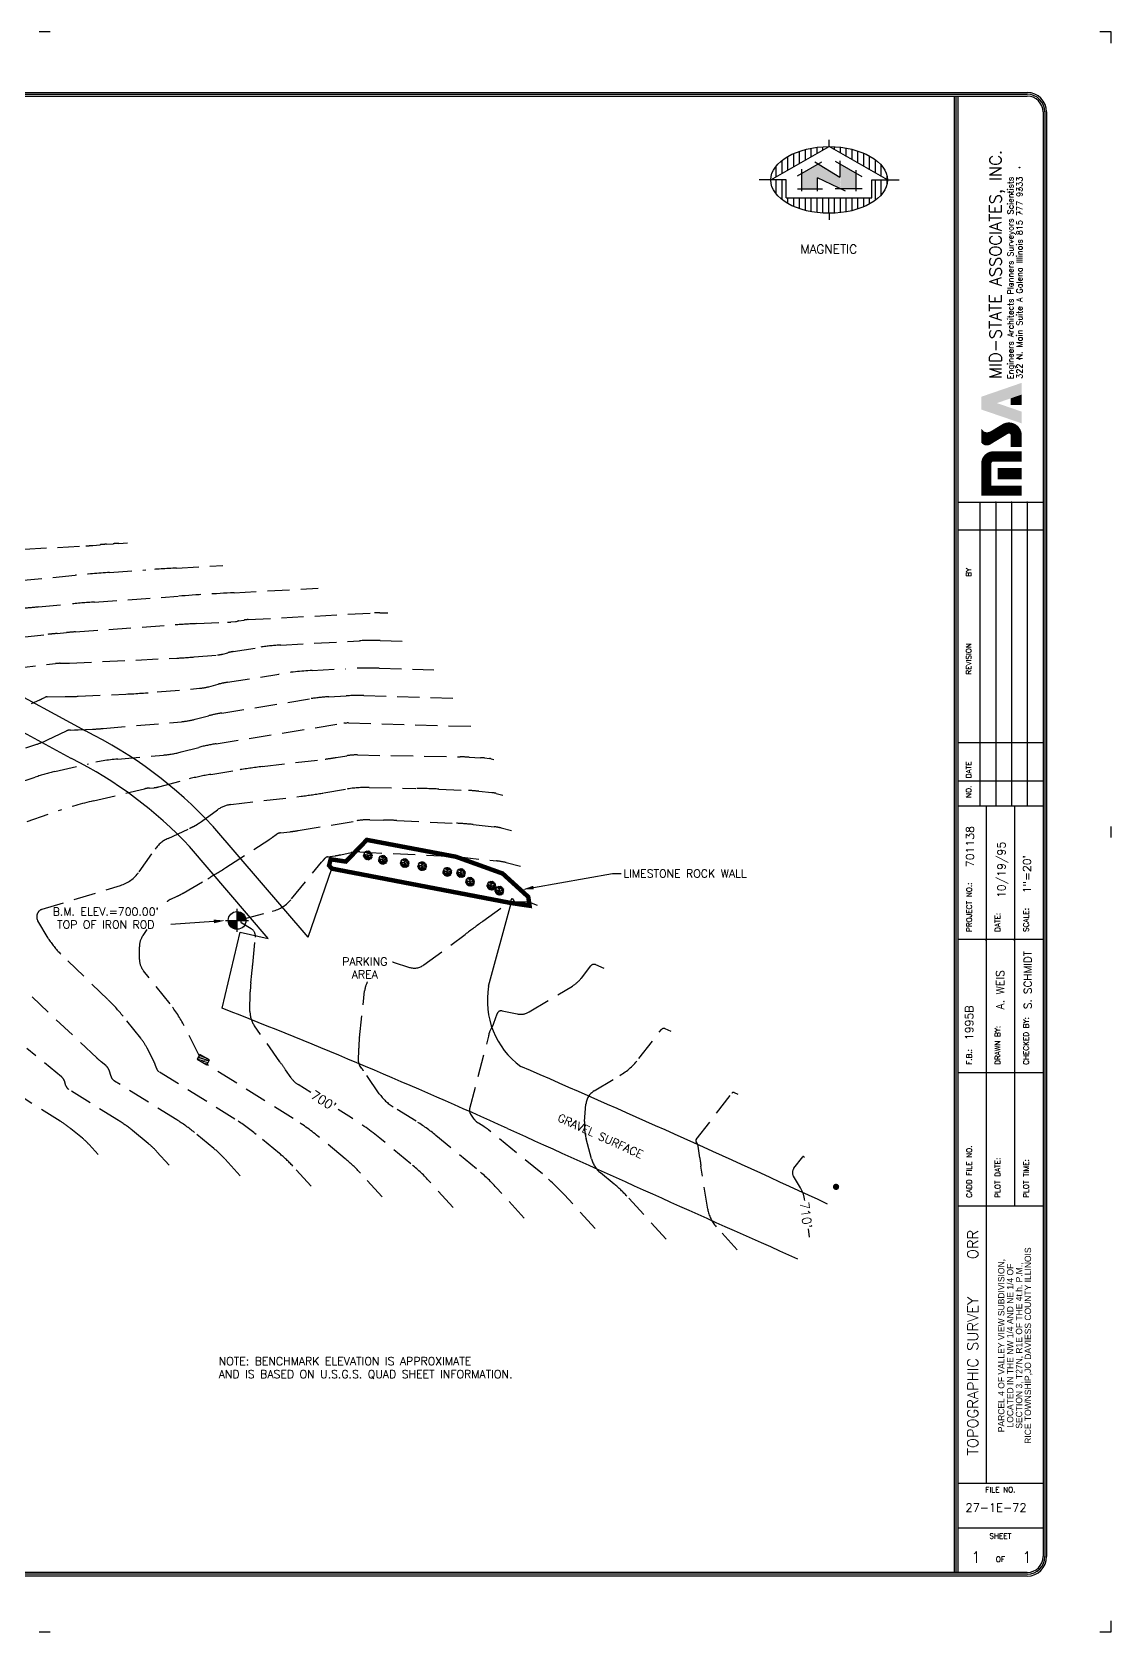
# Model space of a CAD drawing. Extents: x 4717 to 5197, y 4840 to 5200.
# Drawn here: x 4953.8 to 5196.7, y 4839.9 to 5199.9 of the extents above; entities that cross this region are included whole.
import ezdxf
from ezdxf.enums import TextEntityAlignment as Align

# ---------------------------------------------------------------- set-up
doc = ezdxf.new("R2010")
doc.units = 0
doc.header["$LTSCALE"] = 10
doc.header["$MEASUREMENT"] = 0
doc.linetypes.add('DASHED', pattern=[0.75, 0.5, -0.25])
doc.layers.get('0').update_dxf_attribs({"linetype": 'CONTINUOUS'})
for name, color, linetype in [('BORDER', 6, 'CONTINUOUS'), ('CONT-HGH', 6, 'DASHED'), ('CONT-NML', 1, 'DASHED'), ('DIM', 2, 'CONTINUOUS'), ('FILL', 5, 'CONTINUOUS'), ('OBJECT', 3, 'CONTINUOUS'), ('ROAD', 2, 'CONTINUOUS'), ('T100', 2, 'CONTINUOUS'), ('T140', 3, 'CONTINUOUS'), ('T60', 1, 'CONTINUOUS'), ('THIN', 1, 'CONTINUOUS'), ('TREE', 3, 'CONTINUOUS'), ('UTIL', 1, 'CONTINUOUS')]:
    doc.layers.add(name, color=color, linetype=linetype)
doc.styles.add('DE-LD', font='DE-LD', dxfattribs={"height": 2})
doc.styles.add('ROMANC', font='ROMANC')
doc.styles.add('ROMAND', font='romand', dxfattribs={"height": 2})
doc.styles.add('T100', font='ROMANS', dxfattribs={"height": 1.8})
doc.styles.add('T140', font='ROMANS', dxfattribs={"height": 2.5})
doc.styles.add('T175', font='ROMANS', dxfattribs={"height": 3})
doc.styles.add('T60', font='ROMANS', dxfattribs={"height": 1.2})

# ---------------------------------------------------------------- blocks, each defined once
blk = doc.blocks.new('IR')
at = {"const_width": 0.375}
for points in [[(-0.124909, 0.1302, 1.000034), (0.124918, -0.130191, 0.559633)], [(-0.133359, 0.121923, -1.000034), (0.121814, -0.133232, -0.559633)]]:
    blk.add_lwpolyline(points, format="xyb", dxfattribs=at)
blk = doc.blocks.new('POINT')
blk.add_point((0, 0))
blk = doc.blocks.new('SHRUB4')
for p, q in [((-0.093, -0.008), (-0.102, 0.004)), ((-0.087, 0.018), (-0.1, 0.014)), ((-0.079, 0.01), (-0.097, 0.029)), ((-0.08, 0.048), (-0.094, 0.044)), ((-0.068, 0.04), (-0.088, 0.057)), ((-0.03, 0.06), (-0.081, 0.069)), ((-0.06, 0.019), (-0.079, 0.01)), ((-0.073, 0.024), (-0.068, 0.04)), ((-0.002, 0.001), (-0.073, 0.024)), ((-0.042, 0.075), (-0.07, 0.078)), ((-0.05, 0.003), (-0.068, 0.008)), ((-0.04, 0.012), (-0.064, -0.014)), ((-0.042, 0.075), (-0.044, 0.095)), ((-0.033, 0.083), (-0.042, 0.075)), ((-0.033, 0.083), (-0.015, 0.104)), ((-0.033, 0.083), (-0.032, 0.098)), ((-0.004, 0.069), (-0.033, 0.083)), ((-0.031, 0.062), (-0.032, 0.075)), ((-0.031, 0.061), (-0.004, 0.069)), ((0.004, 0.042), (-0.03, 0.06)), ((-0.022, 0.008), (-0.03, 0.025)), ((-0.002, 0.001), (-0.028, -0.046)), ((-0.018, 0.078), (-0.013, 0.09)), ((-0.006, 0.084), (-0.004, 0.104)), ((0.01, 0.087), (-0.006, 0.084)), ((-0.003, 0.07), (0.013, 0.062)), ((-0.001, 0.002), (0.004, 0.042)), ((-0.001, 0.002), (0.048, 0.007)), ((-0.001, 0), (0.038, -0.067)), ((0.004, 0.042), (0.001, 0.055)), ((0.004, 0.087), (0.002, 0.105)), ((0.004, 0.042), (0.03, 0.054)), ((0.015, 0.094), (0.01, 0.104)), ((0.011, 0.087), (0.023, 0.103)), ((0.013, 0.062), (0.011, 0.087)), ((0.015, 0.063), (0.024, 0.071)), ((0.024, 0.071), (0.02, 0.083)), ((0.03, 0.079), (0.025, 0.101)), ((0.03, 0.054), (0.033, 0.102)), ((0.03, 0.055), (0.044, 0.042)), ((0.031, 0.073), (0.048, 0.064)), ((0.039, 0.006), (0.052, 0.024)), ((0.041, 0.085), (0.04, 0.098)), ((0.04, 0.084), (0.051, 0.091)), ((0.04, 0.07), (0.04, 0.084)), ((0.048, 0.064), (0.056, 0.077)), ((0.048, 0.007), (0.061, 0.017)), ((0.048, 0.007), (0.061, -0.005)), ((0.055, 0.078), (0.059, 0.089)), ((0.056, 0.077), (0.068, 0.078)), ((0.061, 0.017), (0.064, 0.027)), ((0.061, 0.017), (0.07, 0.011)), ((0.061, -0.005), (0.081, 0.002)), ((0.064, 0.027), (0.069, 0.042)), ((0.064, 0.028), (0.076, 0.024)), ((0.068, 0.055), (0.076, 0.07)), ((0.069, 0.043), (0.068, 0.055)), ((0.069, 0.056), (0.087, 0.057)), ((0.069, 0.042), (0.086, 0.041)), ((0.07, 0.011), (0.087, 0.014)), ((0.076, 0.024), (0.086, 0.031)), ((0.081, 0.002), (0.102, -0.011)), ((0.086, 0.041), (0.09, 0.052)), ((0.086, 0.041), (0.096, 0.038)), ((0.086, 0.031), (0.1, 0.028)), ((0.087, 0.014), (0.1, 0.02)), ((0.087, 0.014), (0.089, 0.006)), ((0.089, 0.006), (0.102, 0.003)), ((-0.089, -0.014), (-0.102, -0.01)), ((-0.097, -0.002), (-0.101, -0.003)), ((-0.087, -0.015), (-0.097, -0.029)), ((-0.087, -0.038), (-0.097, -0.036)), ((-0.078, -0.002), (-0.093, -0.008)), ((-0.079, -0.028), (-0.09, -0.043)), ((-0.078, -0.029), (-0.089, -0.014)), ((-0.077, -0.052), (-0.086, -0.054)), ((-0.076, -0.052), (-0.079, -0.062)), ((-0.064, -0.012), (-0.078, -0.002)), ((-0.065, -0.013), (-0.078, -0.029)), ((-0.064, -0.014), (-0.077, -0.052)), ((-0.061, -0.067), (-0.071, -0.07)), ((-0.061, -0.068), (-0.065, -0.079)), ((-0.044, -0.039), (-0.061, -0.067)), ((-0.057, -0.078), (-0.061, -0.08)), ((-0.044, -0.081), (-0.057, -0.078)), ((-0.033, -0.064), (-0.051, -0.089)), ((-0.043, -0.058), (-0.049, -0.069)), ((-0.017, -0.026), (-0.044, -0.039)), ((-0.044, -0.039), (-0.043, -0.058)), ((-0.036, -0.087), (-0.044, -0.091)), ((-0.04, -0.074), (-0.033, -0.082)), ((-0.033, -0.082), (-0.036, -0.092)), ((-0.032, -0.034), (-0.033, -0.064)), ((-0.012, -0.081), (-0.033, -0.095)), ((-0.021, -0.069), (-0.028, -0.077)), ((-0.025, -0.04), (-0.008, -0.058)), ((-0.015, -0.052), (-0.022, -0.056)), ((-0.022, -0.056), (-0.021, -0.069)), ((-0.008, -0.058), (-0.016, -0.099)), ((-0.012, -0.022), (-0.008, -0.042)), ((-0.004, -0.078), (-0.006, -0.099)), ((0.023, -0.045), (-0.004, -0.078)), ((-0.003, -0.079), (0.021, -0.079)), ((0.009, -0.081), (0.001, -0.089)), ((0.001, -0.089), (0.011, -0.094)), ((0.011, -0.094), (0.008, -0.098)), ((0.012, -0.061), (0.018, -0.07)), ((0.017, -0.031), (0.038, -0.036)), ((0.025, -0.089), (0.018, -0.096)), ((0.021, -0.079), (0.03, -0.094)), ((0.022, -0.079), (0.033, -0.081)), ((0.03, -0.055), (0.025, -0.069)), ((0.025, -0.069), (0.047, -0.081)), ((0.033, -0.081), (0.044, -0.089)), ((0.035, -0.059), (0.052, -0.037)), ((0.045, -0.049), (0.047, -0.063)), ((0.047, -0.063), (0.059, -0.07)), ((0.047, -0.081), (0.053, -0.088)), ((0.051, -0.037), (0.06, -0.02)), ((0.052, -0.037), (0.086, -0.036)), ((0.059, -0.07), (0.059, -0.081)), ((0.06, -0.02), (0.071, -0.027)), ((0.069, -0.037), (0.065, -0.053)), ((0.065, -0.053), (0.072, -0.074)), ((0.067, -0.064), (0.081, -0.066)), ((0.068, -0.024), (0.076, -0.017)), ((0.086, -0.037), (0.095, -0.034)), ((0.086, -0.036), (0.088, -0.045)), ((0.094, -0.006), (0.103, -0.002))]:
    blk.add_line(p, q)
blk = doc.blocks.new('BM')
for p, q in [((-0.13, 0), (0.13, 0)), ((0, -0.13), (0, 0.13))]:
    blk.add_line(p, q)
at = {"const_width": 0.1}
for points in [[(-0.05, 0, 0.414214), (0, -0.05, 1)], [(0.05, 0, 0.414214), (0, 0.05, 1)]]:
    blk.add_lwpolyline(points, format="xyb", dxfattribs=at)
blk.add_circle((0, 0), 0.1)
blk = doc.blocks.new('*X33')
at = {"color": 0}
for p, q in [((695.98, 154.31), (695.98, 156.7)), ((696.73, 155.06), (696.73, 156.99)), ((697.48, 155.81), (697.48, 157.19)), ((698.23, 156.56), (698.23, 157.3)), ((698.98, 157.31), (698.98, 157.34)), ((699.73, 156.63), (699.73, 157.31)), ((700.48, 155.88), (700.48, 157.2)), ((701.23, 155.13), (701.23, 157.01)), ((701.98, 154.38), (701.98, 156.74)), ((702.73, 153.63), (702.73, 156.36)), ((692.98, 151.31), (692.98, 154.29)), ((693.73, 152.06), (693.73, 155.16)), ((694.48, 152.81), (694.48, 155.82)), ((695.23, 153.56), (695.23, 156.32)), ((703.48, 152.88), (703.48, 155.87)), ((704.23, 152.13), (704.23, 155.24)), ((704.98, 151.38), (704.98, 154.4)), ((692.23, 150.56), (692.23, 153.03)), ((705.73, 150.63), (705.73, 153.19)), ((706.48, 149.88), (706.48, 150.6)), ((692.23, 146.66), (692.23, 149.85)), ((692.98, 145.4), (692.98, 149.85)), ((704.98, 145.29), (704.98, 149.85)), ((705.73, 146.5), (705.73, 149.85)), ((706.48, 149.09), (706.48, 149.85)), ((693.73, 144.53), (693.73, 145.85)), ((694.48, 143.87), (694.48, 145.85)), ((695.23, 143.37), (695.23, 145.85)), ((695.98, 142.99), (695.98, 145.85)), ((696.73, 142.7), (696.73, 145.85)), ((697.48, 142.5), (697.48, 145.85)), ((698.23, 142.39), (698.23, 145.85)), ((698.98, 142.35), (698.98, 145.85)), ((699.73, 142.38), (699.73, 145.85)), ((700.48, 142.49), (700.48, 145.85)), ((701.23, 142.68), (701.23, 145.85)), ((701.98, 142.95), (701.98, 145.85)), ((702.73, 143.33), (702.73, 145.85)), ((703.48, 143.82), (703.48, 145.85)), ((704.23, 144.45), (704.23, 145.85))]:
    blk.add_line(p, q, dxfattribs=at)
blk = doc.blocks.new('NORTHO')
at = {"layer": 'FILL', "color": 4}
for p, q in [((0, 7.5), (0, 9)), ((-7.5, 0), (-9, 0)), ((7.5, 0), (9, 0)), ((0, -7.5), (0, -9))]:
    blk.add_line(p, q, dxfattribs=at)
at = {"layer": 'FILL', "color": 2}
for p, q in [((-7.5, 0), (0, 7.5)), ((7.5, 0), (0, 7.5)), ((4.26, 0.74), (0.84, 4.16)), ((1.38, 4.32), (1.38, 0.62)), ((-4.04, 0.96), (-0.95, 4.05)), ((-3.5, -2.51), (-3.5, 2.4)), ((-1.81, 4.09), (1.38, 0.62)), ((3.5, -2.51), (3.5, 2.2)), ((-1.5, -2.51), (-1.5, 0.5)), ((2.11, -2.51), (-1.5, 0.5)), ((-5.5, 0), (-7.5, 0)), ((-5.5, -4), (-5.5, 0)), ((-4.04, -2), (-0.85, -2)), ((4.26, -2), (0.8, -2)), ((5.5, 0), (7.5, 0)), ((5.5, -4), (5.5, 0)), ((-5.5, -4), (5.5, -4))]:
    blk.add_line(p, q, dxfattribs=at)
at = {"layer": 'FILL', "color": 4}
blk.add_circle((0, 0), 7.5, dxfattribs=at)
at = {"layer": 'FILL', "color": 2}
for points in [[(-3.5, -2), (-3.5, 1.5), (-1.5, -2), (-1.38, 3.62)], [(-1.5, 0.5), (-1.38, 3.62), (1.5, -2), (1.38, 0.62)], [(1.5, -2), (1.38, 3.62), (3.5, -2), (3.5, 1.5)]]:
    blk.add_solid(points, dxfattribs=at)
at = {"layer": 'FILL', "color": 1}
blk.add_blockref('*X33', (-699.02, -149.85), dxfattribs=at)
blk = doc.blocks.new('24X18STD')
at = {"layer": 'BORDER'}
for p, q in [((0.284, 17.1), (22.141, 17.1)), ((0.284, 17.08), (22.141, 17.08)), ((0.284, 17.06), (22.141, 17.06)), ((21.32, 17.06), (21.32, 0.45)), ((21.34, 17.06), (21.34, 0.45)), ((21.36, 17.06), (21.36, 0.45)), ((21.32, 16.881), (21.32, 0.629)), ((22.32, 16.881), (22.32, 0.629)), ((22.34, 16.881), (22.34, 0.629)), ((22.36, 16.881), (22.36, 0.629)), ((22.141, 0.45), (0.284, 0.45)), ((22.141, 0.43), (0.284, 0.43)), ((22.141, 0.41), (0.284, 0.41))]:
    blk.add_line(p, q, dxfattribs=at)
at = {"layer": 'BORDER', "color": 1}
for p, q in [((21.61, 12.492), (21.61, 9.076)), ((22.32, 1.45), (21.36, 1.45)), ((22.32, 0.95), (21.36, 0.95))]:
    blk.add_line(p, q, dxfattribs=at)
at = {"layer": 'BORDER'}
for centre, radius, start, end in [((22.141, 16.881), 0.219, 360, 90), ((22.141, 16.881), 0.199, 0, 90), ((22.141, 16.881), 0.179, 360, 90), ((22.141, 0.629), 0.219, 270, 0), ((22.141, 0.629), 0.199, 270, 0), ((22.141, 0.629), 0.179, 270, 0)]:
    blk.add_arc(centre, radius, start, end, dxfattribs=at)
at = {"layer": 'DIM', "color": 2}
for points, const_width in [([(22.018, 13.112), (22.018, 13.244, 0.583183), (21.893, 13.314), (21.693, 13.193, 0.198912)], 0.125), ([(21.645, 13.223, 0.230099), (21.761, 13.236, 0.230099)], 0.125), ([(21.712, 13.161, -0.422932), (21.645, 13.179, -0.422932)], 0.05), ([(22.08, 12.621), (21.682, 12.621), (21.682, 12.928, -0.414214), (21.76, 13.006, 0)], 0.115)]:
    blk.add_lwpolyline(points, format="xyb", dxfattribs=dict(at, const_width=const_width))
for points, const_width in [([(21.76, 13.006), (22.08, 13.006)], 0.115), ([(22.08, 12.812), (21.81, 12.812)], 0.125)]:
    blk.add_lwpolyline(points, dxfattribs=dict(at, const_width=const_width))
for points in [[(21.624, 13.667), (21.624, 13.677), (22.08, 13.702), (22.08, 13.834)], [(21.624, 13.667), (21.801, 13.606), (22.08, 13.702)], [(21.955, 13.659), (21.955, 13.585), (22.08, 13.702), (22.08, 13.585)], [(22.08, 13.702), (22.08, 13.834), (22.078, 13.833)], [(22.08, 13.51), (22.08, 13.378), (21.624, 13.667), (21.624, 13.534)], [(21.624, 13.295), (21.624, 13.295), (21.624, 13.322), (21.632, 13.308)], [(21.624, 13.322), (21.632, 13.308), (21.624, 13.296), (21.659, 13.285)], [(21.624, 13.164), (21.667, 13.282), (21.624, 13.295)]]:
    blk.add_solid(points, dxfattribs=at)
at = {"layer": 'OBJECT', "color": 1}
for p, q in [((21.36, 12.492), (22.32, 12.492)), ((21.36, 12.182), (22.32, 12.182)), ((21.36, 9.789), (22.32, 9.789)), ((21.36, 9.355), (22.32, 9.355)), ((21.36, 9.076), (22.32, 9.076)), ((21.36, 7.576), (22.32, 7.576)), ((21.36, 6.076), (22.32, 6.076)), ((21.36, 4.576), (22.32, 4.576))]:
    blk.add_line(p, q, dxfattribs=at)
at = {"layer": 'T60', "color": 1}
blk.add_line((21.788, 12.492), (21.788, 9.076), dxfattribs=at)
at = {"layer": 'T60'}
for p, q in [((21.965, 12.492), (21.965, 9.076)), ((22.143, 12.492), (22.143, 9.076)), ((21.68, 9.076), (21.68, 1.45)), ((22, 9.076), (22, 4.576))]:
    blk.add_line(p, q, dxfattribs=at)
for centre in [(22.055, 16.255), (21.967, 15.962), (22.055, 16.006), (22.055, 15.753), (21.967, 15.417), (21.967, 14.941), (22.055, 14.988), (22.055, 14.547), (21.967, 14.377), (22.055, 14.102)]:
    blk.add_circle(centre, 0.00414, dxfattribs=at)
at = {"layer": 'T60', "color": 1}
for p in [(21.788, 12.492), (21.965, 12.492), (22.143, 12.492), (21.68, 7.562), (22, 7.562)]:
    blk.add_point(p, dxfattribs=at)
at = {"layer": 'THIN'}
for p, q in [((11.148, 17.781), (11.022, 17.781)), ((23.085, 17.781), (22.96, 17.781)), ((23.085, 17.656), (23.085, 17.781)), ((23.085, 8.718), (23.085, 8.843)), ((23.085, -0.219), (23.085, -0.094)), ((11.022, -0.219), (11.148, -0.219)), ((22.96, -0.219), (23.085, -0.219))]:
    blk.add_line(p, q, dxfattribs=at)
at = {"layer": 'DIM', "color": 2, "style": 'ROMANC'}
blk.add_text('MID-STATE ASSOCIATES, INC.', height=0.13261, rotation=90, dxfattribs=at).set_placement((21.851, 13.878))
at = {"layer": 'T60', "style": 'T60'}
for s, height, p in [('Engineers Architects Planners Surveyors Scientists', 0.06631, (21.987, 13.875)), ('322 N. Main Suite A Galena Illinois 815 777 9333', 0.06631, (22.088, 13.88)), ('NO.  DATE                     REVISION                BY', 0.06, (21.513, 9.164)), ('PROJECT NO.:', 0.06, (21.518, 7.656)), ('DATE:', 0.06, (21.839, 7.656)), ('SCALE:', 0.06, (22.159, 7.656)), ('CHECKED BY:', 0.06, (22.159, 6.161)), ('DRAWN BY:', 0.06, (21.839, 6.161)), ('F.B.:', 0.06, (21.518, 6.161)), ('CADD FILE NO.', 0.06, (21.518, 4.665)), ('PLOT DATE:', 0.06, (21.839, 4.665)), ('PLOT TIME:', 0.06, (22.159, 4.665))]:
    blk.add_text(s, height=height, rotation=90, dxfattribs=at).set_placement(p)
for s, p in [('FILE NO.', (21.84, 1.352)), ('SHEET', (21.84, 0.83)), ('OF', (21.84, 0.569))]:
    blk.add_text(s, height=0.06, dxfattribs=at).set_placement(p, align=Align.CENTER)
blk = doc.blocks.new('*X45')
for p, q in [((21, 26.3), (21.7, 27)), ((21, 26.75), (21.25, 27)), ((21.14, 26), (22.14, 27)), ((21.58, 26), (22.58, 27)), ((22.02, 26), (23, 26.98)), ((22.46, 26), (23, 26.54)), ((22.91, 26), (23, 26.09))]:
    blk.add_line(p, q)
blk = doc.blocks.new('DUMPSTER')
for p, q in [((-0.13, 0.125), (-0.13, 0)), ((0.12, 0.125), (-0.13, 0.125)), ((-0.13, 0), (0.12, 0)), ((0.12, 0), (0.12, 0.125))]:
    blk.add_line(p, q)
at = {"xscale": 0.125, "yscale": 0.125, "zscale": 0.125}
blk.add_blockref('*X45', (-2.755, -3.25), dxfattribs=at)

msp = doc.modelspace()

# ---------------------------------------------------------------- linework, layer by layer
at = {"layer": 'CONT-HGH'}
for points, elevation in [([(4951.09, 5076.48), (4963.6, 5077.65, -0.005915), (4971.31, 5078.28), (4979.43, 5078.85, -0.004127), (4986.37, 5079.27), (4996.78, 5079.83)], 680), ([(4952.46, 5038.81), (4954.91, 5039.63, 0.030016), (4957.3, 5040.59), (4961.63, 5042.64, -0.107773), (4962.48, 5042.83), (4963.37, 5042.84, 0.008542), (4964.26, 5042.87), (4967.44, 5043.02, 0.010036), (4969.85, 5043.18), (4987.48, 5044.71, 0.04223), (4990.53, 5045.24), (4993.54, 5046.02, -0.024047), (4996.58, 5046.66), (5016.69, 5049.89, -0.026427), (5020.62, 5050.31), (5024.58, 5050.52, -0.020216), (5028.54, 5050.58), (5049.44, 5050)], 690), ([(5016.59, 4961.27), (5013.73, 4963.06, -0.102644), (5012.16, 4964.55), (5010.9, 4966.38, 0.003217), (5009.63, 4968.19), (5003.92, 4976.25, -0.158999), (5002.9, 4979.53), (5002.96, 4983.92, -0.023887), (5003.09, 4985.98), (5003.31, 4988.03, 0.003515), (5003.52, 4990.07), (5004.11, 4996.26, 0.290136), (5003.17, 4998.11), (5001.06, 4999.37, -0.666974), (5001.19, 5000.31), (5007.9, 5002.04, 0.159761), (5012.26, 5004.82), (5019.03, 5013.11, -0.014283), (5019.43, 5013.57), (5019.84, 5014.02, -0.171973), (5020.35, 5014.29), (5022.05, 5014.54, 0.013692), (5023.38, 5014.78), (5025.64, 5015.24, -0.062497), (5027.61, 5015.39), (5048.74, 5014.39, -0.063581), (5048.94, 5014.35), (5049.21, 5014.27, 0.238943), (5049.25, 5014.28), (5049.29, 5014.31, -0.000183), (5049.31, 5014.32), (5049.33, 5014.34, -0.169677), (5049.36, 5014.35), (5049.41, 5014.35, -0.017658), (5049.46, 5014.34), (5058.37, 5013.39, -0.032752), (5060.55, 5013.01), (5063.79, 5012.22)], 700), ([(4968.75, 4947.3), (4966.68, 4949.57, 0.035989), (4965.2, 4950.98), (4962.57, 4953.13, 0.032306), (4960.19, 4954.84), (4951.82, 4960.06, -0.176793), (4951.33, 4960.69), (4951.06, 4961.5, 0.143888), (4950.6, 4962.17), (4943.63, 4967.88, -0.017387)], 690), ([(5048.63, 4935.41), (5043.1, 4941.48, 0.035989), (5039.13, 4945.23), (5032.13, 4950.98, 0.032306), (5025.75, 4955.56), (5022.76, 4957.42, -0.102644)], 700), ([(5127.75, 4936.96), (5127.71, 4937.26, 0.103758), (5126.81, 4939.82), (5125.23, 4942.44, -0.309252), (5125.34, 4944.26), (5127.3, 4946.81, -0.339487), (5127.45, 4946.85), (5127.71, 4946.74)], 710), ([(5128.82, 4928.72), (5128.58, 4930.6, 0.103758)], 710)]:
    msp.add_lwpolyline(points, format="xyb", dxfattribs=dict(at, elevation=elevation))
at = {"layer": 'CONT-NML'}
for points, elevation in [([(4944.59, 5083.15), (4965.92, 5084.26, 0.010384), (4967.5, 5084.37), (4969.16, 5084.53, -0.005915), (4970.6, 5084.64), (4972.11, 5084.75, -0.004127), (4973.4, 5084.83), (4975.34, 5084.93)], 678), ([(4918.19, 5066.02), (4922.55, 5067.03, -0.036731), (4930.9, 5068.32), (4944.04, 5069.37, 0.007592), (4947.79, 5069.72), (4951.55, 5070.14, -0.00421), (4955.3, 5070.52), (4962.13, 5071.16, -0.005915), (4967.93, 5071.63), (4986.75, 5072.95, -0.004127), (4999.33, 5073.72), (5018.21, 5074.72)], 682), ([(4944.1, 5062.87), (4957.43, 5064.35, -0.00421), (4959.5, 5064.56), (4961.57, 5064.75, -0.005915), (4963.64, 5064.92), (4986.04, 5066.49, -0.005798), (4990.91, 5066.77), (4997.82, 5067.09, 0.010036), (4998.6, 5067.14), (4999.65, 5067.23, 0.04223), (4999.89, 5067.27), (5000.12, 5067.33, -0.024047), (5000.35, 5067.38), (5001.59, 5067.58, -0.026427), (5002.49, 5067.68), (5030.93, 5069.2, -0.020216), (5032.13, 5069.22), (5033.93, 5069.17)], 684), ([(4949.67, 5056.69), (4959.12, 5057.77, -0.025465), (4960.16, 5057.84), (4961.2, 5057.85, 0.008542), (4962.24, 5057.88), (4986.4, 5059.01, 0.010036), (4990.32, 5059.27), (4995.59, 5059.72, 0.04223), (4996.77, 5059.93), (4997.93, 5060.23, -0.024047), (4999.09, 5060.48), (5005.31, 5061.47, -0.026427), (5009.87, 5061.96), (5027.57, 5062.91, -0.020216), (5032.18, 5062.97), (5039.1, 5062.78)], 686), ([(4946.8, 5045.89), (4955.58, 5049.64, 0.009443), (4956.13, 5049.89), (4956.69, 5050.15, -0.107773), (4957.27, 5050.29), (4961.32, 5050.34, 0.008542), (4964.22, 5050.42), (4974.97, 5050.92, 0.010036), (4982.03, 5051.39), (4991.54, 5052.22, 0.04223), (4993.65, 5052.58), (4995.73, 5053.13, -0.024047), (4997.84, 5053.57), (5009.37, 5055.42, -0.026427), (5016.89, 5056.22), (5024.44, 5056.63, -0.020216), (5032, 5056.73), (5044.27, 5056.39)], 688), ([(4950.23, 5030.78), (4954.57, 5032.23, -0.022819), (4958.96, 5033.47), (4966.54, 5035.25, -0.035975), (4973.15, 5036.31), (4983.42, 5037.2, 0.04223), (4987.41, 5037.89), (4991.35, 5038.92, -0.024047), (4995.32, 5039.75), (5024, 5044.36, -0.026427), (5024.36, 5044.4), (5024.72, 5044.42, -0.020216), (5025.08, 5044.42), (5054.61, 5043.62)], 692), ([(4945.62, 5019.9), (4959.75, 5024.64, -0.023425), (4967.67, 5026.9), (4979.19, 5029.6, -0.035975), (4980.25, 5029.77), (4981.32, 5029.86, 0.04223), (4982.38, 5030.05), (4989.15, 5031.81, -0.024047), (4994.07, 5032.85), (5000.03, 5033.8, -0.009993), (5005.67, 5034.6), (5019.84, 5036.29, 0.011676), (5022.26, 5036.64), (5024.67, 5037.04, -0.046219), (5027.1, 5037.22), (5050.18, 5036.79, -0.006945), (5052.21, 5036.72), (5054.8, 5036.6, -0.015103), (5055.69, 5036.54), (5056.83, 5036.41, -0.032752), (5057.21, 5036.35), (5057.78, 5036.21)], 694), ([(5016.68, 4940.17), (5012.53, 4944.71, 0.035989), (5009.56, 4947.53), (5004.31, 4951.84, 0.032306), (4999.52, 4955.27), (4982.38, 4965.96, -0.176793), (4981.9, 4966.58), (4981.64, 4967.38, 0.039354), (4981.32, 4968.15), (4979.73, 4971.28, 0.051368), (4978.31, 4973.47), (4974.34, 4978.43, 0.031675), (4970.9, 4982.2), (4960.32, 4992.43, -0.065308), (4957.5, 4995.97), (4955.15, 4999.89, -0.488112), (4956.15, 5002.51), (4973.72, 5007.86, 0.166224), (4977.93, 5010.9), (4981.56, 5016.04, -0.130528), (4984.45, 5018.45), (4989.27, 5020.69, 0.019428), (4990.19, 5021.16), (4991.1, 5021.67, 0.029446), (4991.97, 5022.24), (4995.57, 5024.87, -0.128665), (4998.56, 5026.05), (5014.4, 5027.94, 0.011676), (5019.5, 5028.68), (5024.59, 5029.53, -0.046219), (5029.72, 5029.91), (5040.2, 5029.71, -0.006945), (5045.42, 5029.54), (5052.1, 5029.23, -0.015103), (5054.4, 5029.05), (5057.34, 5028.74, -0.032752), (5058.32, 5028.57), (5059.78, 5028.21)], 696), ([(4984.24, 5004.2, -0.084123), (4985.06, 5004.76), (4986.48, 5005.42, 0.023391), (4987.86, 5006.15), (4993.39, 5009.38, 0.01097), (4997.48, 5011.89), (5007.12, 5018.11, 0.014508), (5007.97, 5018.71), (5008.82, 5019.32, -0.128665), (5009.76, 5019.69), (5011.96, 5019.95, 0.011676), (5013.77, 5020.21), (5026.92, 5022.42, -0.046219), (5029.91, 5022.64), (5032.92, 5022.58, -0.006945), (5035.94, 5022.48), (5049.4, 5021.86, -0.015103), (5053.11, 5021.57), (5057.85, 5021.06, -0.032752), (5059.44, 5020.79), (5061.79, 5020.22)], 698), ([(5034.97, 4990.61, -0.013399), (5035.11, 4990.57), (5038.78, 4989.43, 0.238943), (5042.04, 4989.98), (5051.32, 4996.84, -0.000183), (5055.32, 4999.8), (5061.25, 5004.18, -0.169677), (5061.38, 5004.22), (5061.53, 5004.21, 0.33454), (5061.62, 5004.28), (5061.79, 5004.8, -0.62073), (5061.97, 5004.82), (5062.28, 5004.37, 0.246272), (5062.67, 5004.17), (5065.21, 5004.16, -0.098692), (5066.16, 5003.97), (5067.54, 5003.4)], 702), ([(4991.46, 4969.62), (4988.09, 4976.24, 0.051368), (4984.9, 4981.19), (4978.93, 4988.64, -0.16873), (4978.03, 4991.18), (4978.01, 4994.04, -0.157042), (4978.82, 4996.63), (4979.74, 4997.92, -0.130528)], 698), ([(5000.7, 4942.55), (4997.25, 4946.33, 0.035989), (4994.77, 4948.68), (4990.4, 4952.27, 0.032306), (4986.41, 4955.13), (4972.44, 4963.84, -0.176793), (4971.62, 4964.89), (4971.17, 4966.29, 0.143888), (4970.44, 4967.34), (4969.41, 4968.19, -0.017387), (4968.4, 4969.07), (4945.4, 4990.75, -0.003202)], 694), ([(5080.59, 4930.65), (5073.66, 4938.24, 0.035989), (5068.71, 4942.94), (5056.69, 4952.79, 0.032306), (5055.54, 4953.62), (5054.3, 4954.39, -0.102644), (5053.34, 4955.31), (5052.57, 4956.43, -0.218775), (5052.35, 4957.65), (5056.65, 4973.97, 0.037848), (5056.72, 4974.32), (5056.75, 4974.66, -0.100487), (5056.86, 4974.99), (5057.44, 4976.04, 0.046809), (5057.8, 4976.87), (5058.5, 4978.96, -0.378458), (5059.64, 4979.63), (5063.06, 4978.95, 0.185833), (5065.73, 4979.41), (5075.46, 4985.23, 0.09419), (5077.48, 4987.03), (5079.58, 4989.75, -0.339487), (5080.65, 4990.04), (5082.58, 4989.24)], 704), ([(5064.61, 4933.03), (5058.38, 4939.86, 0.035989), (5053.92, 4944.08), (5044.75, 4951.61, 0.032306), (5040.27, 4954.82), (5035.13, 4958.03, -0.102644), (5032, 4961.01), (5028.47, 4966.13, 0.003217), (5028.02, 4966.78), (5027.56, 4967.43, -0.158999), (5027.34, 4968.15), (5027.38, 4971.24, -0.024415), (5027.52, 4973.55), (5028.71, 4984.17, -0.097201), (5029.35, 4986.19)], 702), ([(5096.57, 4928.28), (5087.75, 4937.93, 0.035989), (5084.88, 4940.66), (5081.81, 4943.17, -0.157166), (5079.77, 4946.34), (5078.56, 4950.87, -0.08487), (5078.21, 4954.73), (5078.52, 4958.65, -0.243044), (5080.36, 4961.62), (5086.17, 4965.1, 0.09419), (5090.45, 4968.9), (5095.49, 4975.44, -0.339487), (5096.25, 4975.64), (5097.62, 4975.07)], 706), ([(4984.73, 4944.92), (4981.96, 4947.95, 0.035989), (4979.98, 4949.83), (4976.48, 4952.7, 0.032306), (4973.3, 4954.98), (4962.13, 4961.95, -0.176793), (4961.47, 4962.79), (4961.12, 4963.87, 0.143888), (4960.51, 4964.77), (4952.68, 4971.18, -0.017387)], 692), ([(5032.66, 4937.79), (5027.81, 4943.09, 0.035989), (5024.35, 4946.38), (5018.22, 4951.41, 0.032306), (5012.63, 4955.41), (4993.16, 4967.56, -0.102644)], 698), ([(5112.54, 4925.9), (5107.85, 4931.04, -0.147073), (5105.93, 4935.04), (5104.41, 4944.69, -0.006531), (5104.13, 4946.6), (5103.8, 4949.18, 0.103758), (5103.61, 4949.71), (5103.32, 4950.2, -0.309252), (5103.34, 4950.67), (5111.39, 4961.13, -0.339487), (5111.85, 4961.25), (5112.67, 4960.91)], 708)]:
    msp.add_lwpolyline(points, format="xyb", dxfattribs=dict(at, elevation=elevation))
at = {"layer": 'DIM'}
for p, q in [((5066.7, 5007.38), (5084.46, 5010.57)), ((5084.46, 5010.57), (5086.43, 5010.57)), ((4994.77, 4999.76), (4985.11, 4999.04))]:
    msp.add_line(p, q, dxfattribs=at)
for points in [[(5066.78, 5006.97), (5066.63, 5007.79), (5064.24, 5006.94)], [(4994.74, 5000.18), (4994.8, 4999.35), (4997.27, 4999.95)]]:
    msp.add_solid(points, dxfattribs=at)
at = {"layer": 'ROAD'}
for p, q in [((4965.95, 5042.6), (4852.64, 5103.96)), ((4962.62, 5036.45), (4849.3, 5097.8)), ((5015.97, 4996.24), (4994.56, 5021.19)), ((5007.01, 4995.93), (4989.25, 5016.63)), ((5015.97, 4996.24), (5021.33, 5011.64)), ((5056.62, 4985.18), (5061.69, 5003.9)), ((4996.67, 4980.25), (5000.7, 4997.34)), ((5000.7, 4997.34), (5007.01, 4995.93))]:
    msp.add_line(p, q, dxfattribs=at)
at = {"layer": 'ROAD', "const_width": 1}
msp.add_lwpolyline([(5021.33, 5011.64), (5061.69, 5003.9), (5065.83, 5003.3), (5065.53, 5005.29), (5059.76, 5010.54), (5049.29, 5014.31), (5029.2, 5018.11), (5024.48, 5013.23), (5021.05, 5013.75), (5020.7, 5012.35), (5021.33, 5011.64)], dxfattribs=at)
at = {"layer": 'ROAD'}
for centre, radius, start, end in [((4921.59, 4953.52), 99.52, 42.9202, 63.598), ((4921.59, 4953.52), 92.52, 42.9202, 63.598), ((5074.55, 4981.9), 18.23, 169.6428, 234.0509), ((4485.4, 3677.42), 1399.55, 65.72191, 68.57335), ((3870.08, 2212.04), 3002.61, 65.12912, 66.57322), ((8613.33, 12776.63), 8592.22, 245.578026, 246.055507)]:
    msp.add_arc(centre, radius, start, end, dxfattribs=at)

# ---------------------------------------------------------------- block references
at = {"xscale": 45.01800720288114, "yscale": 45.01800720288114, "zscale": 45.01800720288114}
msp.add_blockref('POINT', (5000, 5000), dxfattribs=at)
msp.add_blockref('POINT', (5000, 5000), dxfattribs=at)
at = {"layer": 'DIM'}
for name, p, xscale, yscale, zscale in [('24X18STD', (4735, 4844.27), 20, 20, 20), ('IR', (5134.82, 4940.05), 1.919999999999999, 1.919999999999999, 1.919999999999999)]:
    msp.add_blockref(name, p, dxfattribs=dict(at, xscale=xscale, yscale=yscale, zscale=zscale))
at = {"layer": 'DIM', "xscale": 1.75, "zscale": 1.75}
msp.add_blockref('NORTHO', (5133.24, 5166.59), dxfattribs=at)
at = {"layer": 'T100', "xscale": 10, "yscale": 10, "zscale": 10, "rotation": 330.285}
msp.add_blockref('DUMPSTER', (4992.11, 4968.13), dxfattribs=at)
at = {"layer": 'TREE', "xscale": 10, "yscale": 10, "zscale": 10}
for p in [(5029.43, 5014.6), (5032.81, 5013.59), (5037.74, 5012.86), (5041.65, 5012.17), (5047.31, 5010.89), (5050.41, 5010.62), (5052.45, 5008.67), (5057.23, 5007.79), (5059.04, 5006.66)]:
    msp.add_blockref('SHRUB4', p, dxfattribs=at)
at = {"layer": 'UTIL', "xscale": 20, "yscale": 20, "zscale": 20}
msp.add_blockref('BM', (5000, 5000), dxfattribs=at)

# ---------------------------------------------------------------- texts
at = {"layer": 'DIM', "style": 'T100'}
msp.add_text('LIMESTONE ROCK WALL', height=1.8, dxfattribs=at).set_placement((5086.94, 5009.64))
msp.add_text('GRAVEL SURFACE', height=1.8, rotation=335.6194, dxfattribs=at).set_placement((5071.96, 4954.94))
at = {"layer": 'T100'}
for s, height, style, p in [('MAGNETIC', 2, 'ROMAND', (5133.18, 5150.05)), ("B.M. ELEV.=700.00'", 1.8, 'T100', (4970.45, 5001.07)), ('TOP OF IRON ROD', 1.8, 'T100', (4970.45, 4998.15)), ('PARKING', 1.8, 'T100', (5028.74, 4989.84)), ('AREA', 1.8, 'T100', (5028.74, 4986.93))]:
    msp.add_text(s, height=height, dxfattribs=dict(at, style=style)).set_placement(p, align=Align.CENTER)
at = {"layer": 'T100', "style": 'T100'}
for s, height, p in [('701138', 1.8, (5165.86, 5011.97)), ('10/19/95', 1.8, (5172.93, 5005.03)), ('1"=20\'', 1.8, (5178.69, 5006.08)), ('S. SCHMIDT', 1.71, (5178.82, 4980.06)), ('A. WEIS', 1.8, (5172.64, 4979.95)), ('1995B', 1.8, (5165.69, 4973.05))]:
    msp.add_text(s, height=height, rotation=90, dxfattribs=at).set_placement(p)
at = {"layer": 'T100', "style": 'ROMAND'}
for s, rotation, p in [("700'", 328.0445, (5018.95, 4958.55, 700)), ("710'", 277.435, (5127.06, 4933.57, 710))]:
    msp.add_text(s, height=2, rotation=rotation, dxfattribs=at).set_placement(p, align=Align.CENTER)
at = {"layer": 'T100', "style": 'T100'}
for s, p in [('NOTE: BENCHMARK ELEVATION IS APPROXIMATE', (4995.85, 4899.92)), ('AND IS BASED ON U.S.G.S. QUAD SHEET INFORMATION.', (4995.85, 4897))]:
    msp.add_text(s, height=1.8, dxfattribs=at).set_placement(p)
at = {"layer": 'T140', "style": 'T175'}
msp.add_text('TOPOGRAPHIC SURVEY   ORR', height=2.4, rotation=90, dxfattribs=at).set_placement((5166.79, 4904.98), align=Align.CENTER)
at = {"layer": 'T140', "style": 'T140'}
for s, height, p in [('27-1E-72', 1.875, (5163.94, 4866.96)), ('1', 2.5, (5165.26, 4855.47)), ('1', 2.5, (5176.71, 4855.47))]:
    msp.add_text(s, height=height, dxfattribs=at).set_placement(p)
at = {"layer": 'UTIL', "style": 'DE-LD'}
for s, p in [('RICE TOWNSHIP,JO DAVIESS COUNTY ILLINOIS', (5178.71, 4904.33)), ('PARCEL 4 OF VALLEY VIEW SUBDIVISION,', (5172.71, 4904.33)), ('LOCATED IN THE NW 1/4 AND NE 1/4 OF', (5174.71, 4904.33)), ('SECTION 3, T27N, R1E OF THE 4t.h. P.M.,', (5176.71, 4904.33))]:
    msp.add_text(s, height=1.4293, rotation=90, dxfattribs=at).set_placement(p, align=Align.CENTER)

doc.saveas('drawing.dxf')
